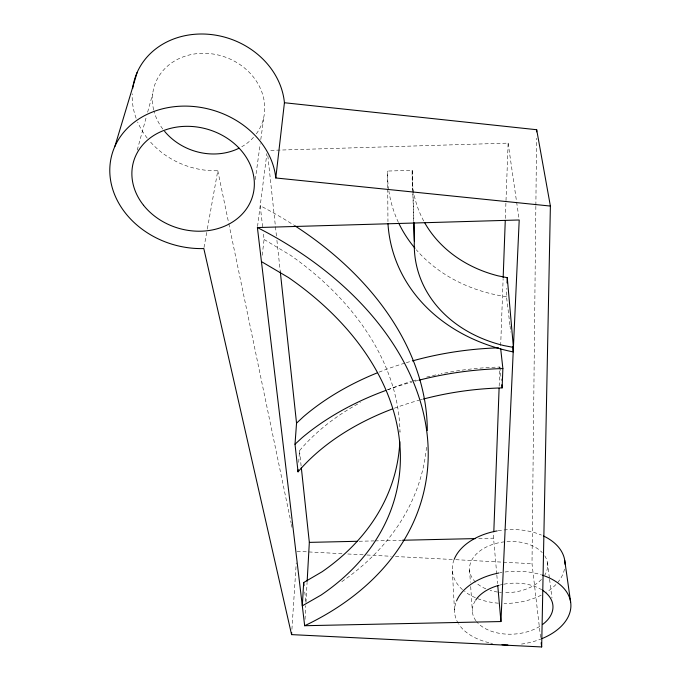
<?xml version="1.0" encoding="UTF-8"?>
<svg xmlns="http://www.w3.org/2000/svg" width="681" height="681" viewBox="0 0 681 681"><rect width="100%" height="100%" fill="white"/><g stroke="black" fill="none" stroke-linecap="round" stroke-linejoin="round"><path stroke-width="0.51" stroke-dasharray="3.4 2.55" d="M540.569 637.467L532.006 563.706L535.853 206.309M535.87 205.245L536.585 138.234M496.747 574.057L493.58 538.177L493.776 532.857M499.173 386.161L499.88 367.033A227.088 152.706 -4.2 0 0 441.05 373.775M500.663 345.659L503.123 278.852M505.345 218.414L508.12 143.129L268.331 150.424M509.916 324.837L506.502 296.712L506.843 288.25M305.028 619.378L305.795 605.63M305.973 602.455L307.088 582.434M291.911 629.338L296.244 562.915M298.704 462.348L299.495 450.72A227.088 152.706 -4.2 0 1 360.419 402.531M262.202 255.273L264.092 239.465L263.241 232.085M257.537 226.518L266.875 153.583M255.307 179.529L260.21 143.734M260.789 139.528L263.964 116.366M204.002 247.518L207.169 229.88M207.356 228.842L217.792 170.735A77.362 67.155 19.7 0 1 149.199 140.533M137.221 150.101L146.509 116.264M147.641 112.169L152.706 93.714M387.71 187.93L387.591 171.059L412.167 170.318L412.856 190.348M359.1 541.25L373.929 540.91M374.984 540.884L401.458 540.28M478.752 538.509L493.58 538.177M296.993 551.321L343.573 553.772M347.812 553.993L365.808 554.947M366.863 554.998L391.209 556.283M395.448 556.505L454.729 559.629M455.785 559.688L532.006 563.706M264.092 239.465L290.515 255.273A305.752 215.026 12.1 0 1 399.985 432.214L399.917 429.047M217.792 170.735L228.612 222.73M228.833 223.768L291.153 523.246M291.366 524.285L292.021 527.4M508.12 143.129L516.47 201.031M516.624 202.087L519.058 218.933M547.43 562.625L549.431 578.246M549.567 579.284L551.968 598.029M510.043 325.884L510.801 332.132M262.628 226.807L260.202 205.722A334.746 235.881 12.2 0 1 293.741 225.07M304.765 591.968L305.854 601.408M499.88 367.033L501.335 380.594M267.837 155.745L276.46 236.077M276.912 240.299L280.317 272.008M299.495 450.72L301.189 466.528M496.841 575.113L497.581 583.557M469.549 569.869L470.401 582.357M470.682 586.52L472.376 611.495M452.354 570.874L454.627 612.5M412.89 191.404L413.903 220.925M412.167 170.318L413.733 221.742M387.719 188.986L387.957 221.674M147.207 138.09A77.362 67.155 19.7 0 1 137.639 122.044M136.115 118.23A77.362 67.155 19.7 0 1 132.208 93.774M153.651 109.862A56.983 49.449 19.6 0 1 218.329 55.042A56.983 49.449 19.6 0 1 256.039 134.251M253.511 137.315A56.983 49.449 19.6 0 1 241.772 146.747M162.759 129.007A56.983 49.449 19.6 0 1 153.906 110.867M387.463 389.864A227.088 152.706 -4.2 0 1 411.588 381.309M412.584 381.002A227.088 152.706 -4.2 0 1 417.581 379.53M426.698 377.07A227.088 152.706 -4.2 0 1 439.075 374.192M387.727 389.762A253.919 168.207 -4.1 0 1 411.928 382.067M414.891 381.249A253.919 168.207 -4.1 0 1 417.87 380.466M394.316 408.234A230.919 152.748 -4.1 0 1 419.292 400.164M420.322 399.883A230.919 152.748 -4.1 0 1 422.271 399.347M379.011 372.158A249.689 168.147 -4.2 0 1 405.306 362.99M406.31 362.684A249.689 168.147 -4.2 0 1 411.35 361.219M426.493 447.264A334.746 235.881 12.2 0 1 341.734 581.719M506.502 296.712A159.848 134.753 -15.1 0 1 416.278 249.774M398.394 222.398A159.848 134.753 -15.1 0 1 388.851 190.969M388.698 189.939A159.848 134.753 -15.1 0 1 387.591 171.059M423.71 220.984A134.693 113.463 -15 0 1 412.184 171.391M564.481 569.112A56.455 36.8 -4.3 0 1 546.426 592.206M541.165 595.185A56.455 36.8 -4.3 0 1 504.059 603.434M498.381 603.187A56.455 36.8 -4.3 0 1 477.262 598.48M475.381 597.705A56.455 36.8 -4.3 0 1 464.578 591.397M462.493 589.669A56.455 36.8 -4.3 0 1 454.21 559.305M498.143 530.737A56.455 36.8 -4.3 0 1 541.429 535.079M541.982 638.616A58.268 36.714 -4.1 0 1 519.671 644.311M492.533 643.46A58.268 36.714 -4.1 0 1 490.695 643.085M488.881 642.677A58.268 36.714 -4.1 0 1 458.892 624.366M458.339 623.507A58.268 36.714 -4.1 0 1 456.185 601.91M499.948 572.781A58.268 36.714 -4.1 0 1 501.999 572.423M505.098 571.98A58.268 36.714 -4.1 0 1 541.412 574.866M539.803 626.35A40.383 25.444 -4.1 0 1 476.496 621.523M475.9 620.749A40.383 25.444 -4.1 0 1 475.185 600.906M500.101 585.013A40.383 25.444 -4.1 0 1 503.208 584.324M504.051 584.162A40.383 25.444 -4.1 0 1 541.718 589.755M544.74 555.807A39.132 25.503 -4.3 0 1 544.86 574.968M541.455 579.437A39.132 25.503 -4.3 0 1 505.404 592.666M501.429 592.487A39.132 25.503 -4.3 0 1 499.471 592.3M497.539 592.044A39.132 25.503 -4.3 0 1 490.124 590.384M485.859 588.835A39.132 25.503 -4.3 0 1 476.283 582.842M475.551 582.136A39.132 25.503 -4.3 0 1 488.286 546.119A39.132 25.503 -4.3 0 1 542.306 552.683"/><path stroke-width="1.02" d="M536.654 131.85L536.679 129.722L284.428 102.737A77.362 67.155 19.7 0 0 209.535 34.373A77.362 67.155 19.7 0 0 132.65 88.573M550.384 206.062L275.788 177.971A84.163 70.066 16.1 0 0 184.398 106.108A84.163 70.066 16.1 0 0 110.356 178.711A84.163 70.066 16.1 0 0 203.815 248.556L291.57 634.615L541.667 646.95L550.384 206.062L536.679 129.722M493.81 531.793L499.096 388.289M503.157 277.797L505.268 220.533M423.259 399.092A230.919 152.748 -4.1 0 1 502.127 387.898L502.876 368.566L500.697 348.817M507.047 282.964L507.26 277.669L498.169 275.865A134.693 113.463 -15 0 1 424.68 222.738M500.935 621.549L519.211 219.98L257.401 227.565A341.607 236.758 11.8 0 1 304.671 625.72L500.935 621.549L497.768 585.669M307.148 581.378L309.336 542.382L301.308 467.583M399.824 441.671A305.752 215.026 12.1 0 1 322.053 571.785L303.675 582.536L302.304 605.835L321.006 595.109A311.992 215.783 11.7 0 0 288.489 277.542L261.444 261.598M291.57 634.615L291.706 632.504M392.384 408.958A230.919 152.748 -4.1 0 0 298.048 471.856L298.193 469.737M298.048 471.856L295.009 444.225L296.541 423.165L280.317 272.008M275.788 177.971L284.428 102.737M114.902 146.347L137.145 72.441M296.541 423.165L303.547 416.627A249.689 168.147 -4.2 0 1 377.121 372.916M295.009 444.225L302.134 437.679A253.919 168.207 -4.1 0 1 385.761 390.468M309.336 542.382L356.98 541.293M402.514 540.254L475.576 538.586M564.736 560.42L570.635 602.081M512.572 346.714L513.202 351.924A187.82 153.744 -15 0 1 387.974 223.785M257.401 227.565L304.671 625.72M541.182 642.736L541.667 646.95M303.675 582.536L304.032 585.677M501.786 384.774L502.127 387.898M507.26 277.669L513.414 347.395L503.931 345.59A140.839 113.914 -12.6 0 1 414.346 241.176L413.759 222.142M413.971 223.027L414.346 241.176M239.065 148.194A56.983 49.449 19.6 0 1 164.615 131.356M412.363 360.939A249.689 168.147 -4.2 0 1 498.518 347.838M418.866 380.211A253.919 168.207 -4.1 0 1 502.876 368.566M294.626 225.641A334.746 235.881 12.2 0 1 427.293 430.477M414.942 248.199A159.848 134.753 -15.1 0 1 398.828 223.325M542.314 575.156A58.268 36.714 -4.1 0 1 541.982 638.616M507.873 644.958A58.268 36.714 -4.1 0 1 502.016 644.711M456.559 600.957A58.268 36.714 -4.1 0 1 498.935 572.976M542.451 590.223A40.383 25.444 -4.1 0 1 542.731 624.358M475.73 600.055A40.383 25.444 -4.1 0 1 499.079 585.277M454.21 559.305A56.455 36.8 -4.3 0 1 497.156 530.908M543.361 535.938A56.455 36.8 -4.3 0 1 565.009 564.277M143.555 205.287A61.98 51.586 16.1 0 0 249.059 204.692A61.98 51.586 16.1 0 0 186.722 126.317A61.98 51.586 16.1 0 0 143.555 205.287"/></g></svg>
